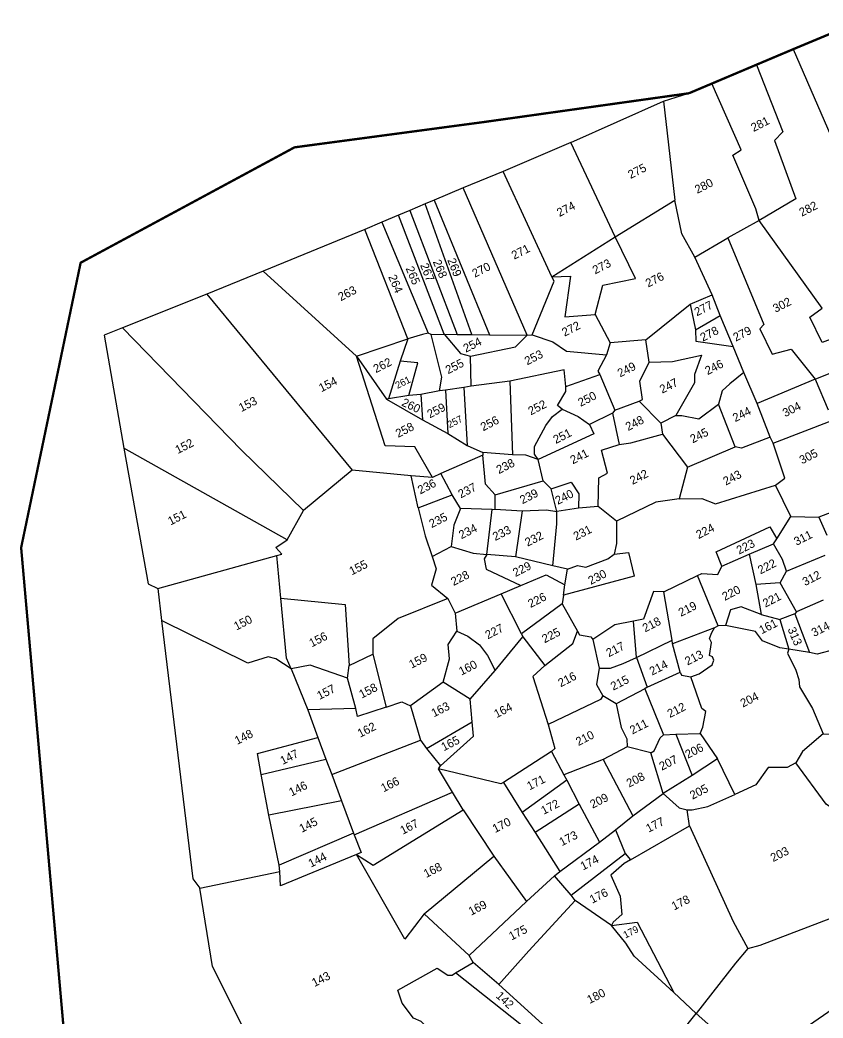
# Model space of a CAD drawing. Header units: metres. Extents: x 255511 to 258919, y 2204603 to 2207088.
# Drawn here: x 255510.6 to 255852.1, y 2205577.6 to 2206002 of the extents above; entities that cross this region are included whole.
import ezdxf

# ---------------------------------------------------------------- set-up
doc = ezdxf.new("R2010")
doc.units = ezdxf.units.M
doc.header["$MEASUREMENT"] = 0
for name, color, linetype in [('OFF', 1, 'Continuous'), ('POLY_PARCEL', 6, 'Continuous'), ('TEXT_PARCEL', 7, 'Continuous'), ('V_BOUND_LINE', 7, 'Continuous')]:
    doc.layers.add(name, color=color, linetype=linetype)
doc.styles.add('TEXT_MAP', font='', dxfattribs={"height": 1.8})
doc.styles.get('TEXT_MAP').set_extended_font_data('Kruti Dev 050')

msp = doc.modelspace()

# ---------------------------------------------------------------- linework, layer by layer
at = {"layer": 'OFF'}
msp.add_lwpolyline([(255784.32, 2205967.53), (255795.09, 2205970.82)], dxfattribs=at)
at = {"layer": 'POLY_PARCEL'}
for points in [[(255839.48, 2205989.57), (255864.43, 2205932.12)], [(255823.8, 2205982.95), (255834.98, 2205954.48), (255831.56, 2205950.79), (255840.57, 2205925.9), (255824.92, 2205916.73)], [(255824.92, 2205916.73), (255823.59, 2205921.67), (255813.82, 2205944.45), (255817.38, 2205946.8), (255804.77, 2205974.91)], [(255744.87, 2205949.9), (255784.32, 2205967.53)], [(255784.32, 2205967.53), (255789.14, 2205925.42)], [(255744.87, 2205949.9), (255716.1, 2205937.61)], [(255763.65, 2205909.84), (255744.87, 2205949.9)], [(255716.1, 2205937.61), (255699.01, 2205930.63)], [(255736.85, 2205892.81), (255716.1, 2205937.61)], [(255699.01, 2205930.63), (255686.79, 2205925.44)], [(255726.24, 2205867.91), (255699.01, 2205930.63)], [(255682.86, 2205923.77), (255676.39, 2205921.02)], [(255686.79, 2205925.44), (255682.86, 2205923.77)], [(255702.8, 2205868.25), (255682.86, 2205923.77)], [(255686.79, 2205925.44), (255710.3, 2205868.18)], [(255763.65, 2205909.84), (255789.14, 2205925.42)], [(255797.63, 2205901.08), (255792.1, 2205911.12), (255789.14, 2205925.42)], [(255671.57, 2205918.98), (255664.44, 2205915.95)], [(255676.39, 2205921.02), (255671.57, 2205918.98)], [(255690.96, 2205868.37), (255671.57, 2205918.98)], [(255676.39, 2205921.02), (255696.51, 2205868.28)], [(255664.44, 2205915.95), (255657.24, 2205912.89)], [(255664.44, 2205915.95), (255684.23, 2205868.83)], [(255824.92, 2205916.73), (255811.64, 2205909.33)], [(255868.41, 2205871.08), (255851.79, 2205864.87), (255846.5, 2205875.68), (255851.81, 2205879.46), (255824.92, 2205916.73)], [(255657.24, 2205912.89), (255614.04, 2205895.19)], [(255675.51, 2205866.43), (255657.24, 2205912.89)], [(255736.85, 2205892.81), (255763.65, 2205909.84)], [(255755.24, 2205876.71), (255758.46, 2205889.26), (255772.35, 2205892.13), (255763.65, 2205909.84)], [(255797.63, 2205901.08), (255811.64, 2205909.33)], [(255811.64, 2205909.33), (255827.01, 2205872.55), (255825.26, 2205870.68), (255830.55, 2205859.88), (255838.55, 2205862.01), (255848.85, 2205849.23)], [(255804.91, 2205885.15), (255797.63, 2205901.08)], [(255614.04, 2205895.19), (255590.04, 2205885.44)], [(255614.04, 2205895.19), (255653.77, 2205859.02)], [(255728.37, 2205868.05), (255737.73, 2205890.88), (255736.85, 2205892.81)], [(255736.85, 2205892.81), (255744.74, 2205893.07), (255742.28, 2205875.83), (255755.24, 2205876.71)], [(255590.04, 2205885.44), (255554.23, 2205871.07)], [(255590.04, 2205885.44), (255651.89, 2205810.54)], [(255795.6, 2205881.22), (255804.91, 2205885.15)], [(255808.42, 2205876.35), (255804.91, 2205885.15)], [(255776.76, 2205865.93), (255795.6, 2205881.22)], [(255795.6, 2205881.22), (255797.95, 2205870.3)], [(255755.24, 2205876.71), (255761.58, 2205864.69)], [(255797.95, 2205870.3), (255808.42, 2205876.35)], [(255813.86, 2205863.14), (255808.42, 2205876.35)], [(255554.23, 2205871.07), (255546.41, 2205867.95), (255554.69, 2205819.9)], [(255631.17, 2205793.46), (255604.84, 2205819.14), (255554.23, 2205871.07)], [(255684.23, 2205868.83), (255681.78, 2205868.33), (255675.51, 2205866.43)], [(255685.49, 2205868.28), (255684.23, 2205868.83)], [(255685.49, 2205868.28), (255690.96, 2205868.37)], [(255689.07, 2205844.29), (255689.97, 2205850.15), (255685.49, 2205868.28)], [(255690.96, 2205868.37), (255697.95, 2205860.25), (255702.22, 2205859.08)], [(255690.96, 2205868.37), (255696.51, 2205868.28)], [(255696.51, 2205868.28), (255702.8, 2205868.25)], [(255702.8, 2205868.25), (255710.3, 2205868.18)], [(255710.3, 2205868.18), (255726.24, 2205867.91)], [(255726.24, 2205867.91), (255728.37, 2205868.05)], [(255728.37, 2205868.05), (255737.26, 2205865.1), (255743.09, 2205861.24), (255759.97, 2205859.64)], [(255797.95, 2205870.3), (255798.08, 2205865.4), (255813.86, 2205863.14)], [(255653.77, 2205859.02), (255675.51, 2205866.43)], [(255675.51, 2205866.43), (255672.26, 2205856.89)], [(255702.22, 2205859.08), (255721.27, 2205863.07), (255726.24, 2205867.91)], [(255761.58, 2205864.69), (255759.97, 2205859.64)], [(255776.76, 2205865.93), (255761.58, 2205864.69)], [(255778.2, 2205856.53), (255776.76, 2205865.93)], [(255759.97, 2205859.64), (255756.4, 2205852.64), (255757.19, 2205851.31)], [(255818.38, 2205852.16), (255813.86, 2205863.14)], [(255653.77, 2205859.02), (255666.44, 2205840.75)], [(255686.06, 2205807.52), (255678.48, 2205820.53), (255665.85, 2205820.9), (255653.77, 2205859.02)], [(255672.26, 2205856.89), (255667.38, 2205840.9)], [(255675.9, 2205842.33), (255679.76, 2205856.18), (255672.26, 2205856.89)], [(255702.53, 2205846.3), (255702.22, 2205859.08)], [(255773.94, 2205839.87), (255775.31, 2205840.57), (255774.22, 2205848.44), (255778.2, 2205856.53)], [(255778.2, 2205856.53), (255788.06, 2205856.83), (255800.45, 2205859.48), (255797.49, 2205851.27), (255797.52, 2205847.68), (255789.49, 2205833.76)], [(255848.85, 2205849.23), (255872.55, 2205858.93)], [(255742.71, 2205846.2), (255742.02, 2205853.25), (255718.97, 2205848.41)], [(255742.71, 2205846.2), (255757.19, 2205851.31)], [(255757.19, 2205851.31), (255763.63, 2205836.13)], [(255818.38, 2205852.16), (255812.43, 2205847.29), (255809.18, 2205844.34), (255807.63, 2205838.68)], [(255824.08, 2205838.86), (255818.38, 2205852.16)], [(255718.97, 2205848.41), (255702.53, 2205846.3)], [(255718.97, 2205848.41), (255720.1, 2205817.1)], [(255848.85, 2205849.23), (255824.08, 2205838.86)], [(255848.85, 2205849.23), (255854.38, 2205836.26)], [(255681.07, 2205842.8), (255675.9, 2205842.33)], [(255689.07, 2205844.29), (255681.07, 2205842.8)], [(255681.07, 2205842.8), (255681.84, 2205831.96)], [(255691.52, 2205844.57), (255689.07, 2205844.29)], [(255699.39, 2205845.67), (255691.52, 2205844.57)], [(255691.52, 2205844.57), (255692.48, 2205826.16)], [(255702.53, 2205846.3), (255699.39, 2205845.67)], [(255699.39, 2205845.67), (255700.7, 2205821.06)], [(255741.14, 2205836.54), (255739.15, 2205838.12), (255742.72, 2205844.04), (255742.71, 2205846.2)], [(255667.38, 2205840.9), (255666.44, 2205840.75)], [(255666.44, 2205840.75), (255681.84, 2205831.96)], [(255675.9, 2205842.33), (255667.38, 2205840.9)], [(255763.63, 2205836.13), (255773.94, 2205839.87)], [(255773.94, 2205839.87), (255783.09, 2205830.6)], [(255789.49, 2205833.76), (255792.03, 2205833.86), (255799.36, 2205832.42), (255807.63, 2205838.68)], [(255814.82, 2205820.54), (255807.63, 2205838.68)], [(255829.68, 2205824.56), (255824.08, 2205838.86)], [(255730.97, 2205815.08), (255729.4, 2205817.38), (255729.37, 2205820.61), (255734.22, 2205829.56), (255737.12, 2205833.41), (255741.14, 2205836.54)], [(255741.14, 2205836.54), (255747.97, 2205833.33), (255752.78, 2205830.05)], [(255762.65, 2205834.87), (255752.78, 2205830.05)], [(255763.63, 2205836.13), (255762.65, 2205834.87)], [(255762.65, 2205834.87), (255765.4, 2205821.49)], [(255681.84, 2205831.96), (255692.48, 2205826.16)], [(255752.78, 2205830.05), (255754.62, 2205826.02), (255730.97, 2205815.08)], [(255789.49, 2205833.76), (255783.09, 2205830.6)], [(255783.09, 2205830.6), (255783.84, 2205825.82)], [(255830.99, 2205821.99), (255856.26, 2205831.84)], [(255692.48, 2205826.16), (255700.7, 2205821.06)], [(255765.4, 2205821.49), (255770.43, 2205822.22), (255783.84, 2205825.82)], [(255783.84, 2205825.82), (255794.54, 2205811.83)], [(255756.55, 2205795.16), (255756.76, 2205807.26), (255760.49, 2205809.27), (255757.96, 2205819.1), (255765.4, 2205821.49)], [(255829.68, 2205824.56), (255817.5, 2205819.96), (255814.82, 2205820.54)], [(255830.99, 2205821.99), (255829.68, 2205824.56)], [(255831.94, 2205804.22), (255835.83, 2205807.18), (255830.99, 2205821.99)], [(255624.28, 2205780.99), (255554.69, 2205819.9)], [(255554.69, 2205819.9), (255565.02, 2205762.31), (255569.22, 2205760.23)], [(255700.7, 2205821.06), (255707.47, 2205818.12)], [(255707.47, 2205818.12), (255707.44, 2205816.91)], [(255720.1, 2205817.1), (255707.47, 2205818.12)], [(255794.54, 2205811.83), (255814.82, 2205820.54)], [(255707.44, 2205816.91), (255689.53, 2205809.19)], [(255712.75, 2205800.05), (255708.58, 2205804.62), (255707.44, 2205816.91)], [(255730.97, 2205815.08), (255725.78, 2205816.98), (255720.1, 2205817.1)], [(255733.06, 2205806.1), (255730.97, 2205815.08)], [(255651.89, 2205810.54), (255631.17, 2205793.46)], [(255676.97, 2205808.21), (255651.89, 2205810.54)], [(255689.53, 2205809.19), (255686.06, 2205807.52)], [(255694.32, 2205800.15), (255689.53, 2205809.19)], [(255794.54, 2205811.83), (255790.94, 2205798.33)], [(255686.06, 2205807.52), (255676.97, 2205808.21)], [(255679.96, 2205794.51), (255676.97, 2205808.21)], [(255712.75, 2205800.05), (255733.06, 2205806.1)], [(255736.44, 2205802.64), (255733.06, 2205806.1)], [(255736.44, 2205802.64), (255744.95, 2205805.5), (255748.26, 2205800.49), (255748.07, 2205794.4)], [(255679.96, 2205794.51), (255694.32, 2205800.15)], [(255697.98, 2205794.25), (255694.32, 2205800.15)], [(255738.88, 2205792.98), (255736.44, 2205802.64)], [(255790.94, 2205798.33), (255800.58, 2205798.49), (255806.46, 2205796.3), (255831.94, 2205804.22)], [(255838.48, 2205790.84), (255831.94, 2205804.22)], [(255712.63, 2205793.94), (255712.75, 2205800.05)], [(255790.94, 2205798.33), (255781.04, 2205796.95), (255764.3, 2205788.85)], [(255624.28, 2205780.99), (255631.17, 2205793.46)], [(255679.96, 2205794.51), (255682.85, 2205782.69), (255685.93, 2205773.89)], [(255697.98, 2205794.25), (255695.06, 2205787.25), (255694.01, 2205778.07)], [(255711.38, 2205793.84), (255697.98, 2205794.25)], [(255709.13, 2205774.79), (255711.38, 2205793.84)], [(255711.38, 2205793.84), (255712.63, 2205793.94)], [(255712.63, 2205793.94), (255724.17, 2205793.34)], [(255724.17, 2205793.34), (255721.37, 2205773.68)], [(255724.17, 2205793.34), (255734.46, 2205793.73), (255738.88, 2205792.98)], [(255737.24, 2205769.9), (255738.92, 2205787.82), (255738.88, 2205792.98)], [(255748.07, 2205794.4), (255738.88, 2205792.98)], [(255756.55, 2205795.16), (255748.07, 2205794.4)], [(255764.3, 2205788.85), (255756.55, 2205795.16)], [(255858.92, 2205793.8), (255850.36, 2205790.59)], [(255764.3, 2205788.85), (255764.29, 2205779.34), (255763.26, 2205774.85)], [(255832.54, 2205781.42), (255838.48, 2205790.84)], [(255838.48, 2205790.84), (255850.36, 2205790.59)], [(255850.36, 2205790.59), (255853.69, 2205782.93)], [(255809.06, 2205769.77), (255806.69, 2205775.91), (255829.44, 2205786.43), (255832.54, 2205781.42)], [(255619.81, 2205774.28), (255622, 2205774.86), (255619.4, 2205777.63), (255624.28, 2205780.99)], [(255820.75, 2205774.85), (255831.01, 2205779.21)], [(255831.01, 2205779.21), (255832.54, 2205781.42)], [(255836.55, 2205767.61), (255834.93, 2205772.57), (255831.01, 2205779.21)], [(255685.93, 2205773.89), (255694.01, 2205778.07)], [(255694.01, 2205778.07), (255703.33, 2205775.27), (255709.13, 2205774.79)], [(255709.13, 2205774.79), (255708.02, 2205772.93), (255708.79, 2205768.46), (255723.57, 2205761.52)], [(255721.37, 2205773.68), (255709.13, 2205774.79)], [(255763.26, 2205774.85), (255769.37, 2205775.59), (255771.82, 2205765.49), (255741.77, 2205757.41)], [(255743.5, 2205768.44), (255747.66, 2205770.03), (255751.29, 2205769.28), (255760.61, 2205772.84), (255763.26, 2205774.85)], [(255809.06, 2205769.77), (255820.75, 2205774.85)], [(255820.75, 2205774.85), (255823.48, 2205762.04)], [(255569.22, 2205760.23), (255619.81, 2205774.28)], [(255621.58, 2205756.17), (255619.81, 2205774.28)], [(255685.93, 2205773.89), (255687.65, 2205768.61), (255685.59, 2205761.63), (255692.56, 2205756)], [(255737.24, 2205769.9), (255721.37, 2205773.68)], [(255836.55, 2205767.61), (255853.09, 2205774.4)], [(255743.5, 2205768.44), (255737.24, 2205769.9)], [(255742.34, 2205761.8), (255743.5, 2205768.44)], [(255798.79, 2205765.78), (255800.52, 2205766.6), (255807.32, 2205766.19), (255809.06, 2205769.77)], [(255833.85, 2205762.62), (255836.55, 2205767.61)], [(255723.57, 2205761.52), (255734.34, 2205766.04), (255742.34, 2205761.8)], [(255784.39, 2205758.89), (255798.79, 2205765.78)], [(255807.49, 2205744.45), (255798.79, 2205765.78)], [(255833.85, 2205762.62), (255823.48, 2205762.04)], [(255823.48, 2205762.04), (255825.88, 2205749.17)], [(255840.91, 2205750.37), (255833.85, 2205762.62)], [(255569.22, 2205760.23), (255570.74, 2205746.64)], [(255695.71, 2205749.83), (255715.19, 2205758.01)], [(255715.19, 2205758.01), (255723.57, 2205761.52)], [(255723.89, 2205740.95), (255715.19, 2205758.01)], [(255741.77, 2205757.41), (255742.34, 2205761.8)], [(255784.39, 2205758.89), (255779.96, 2205759.04), (255775.83, 2205747.21), (255771.53, 2205746.38)], [(255787.93, 2205738.24), (255784.39, 2205758.89)], [(255621.58, 2205756.17), (255648.87, 2205753.49), (255650.56, 2205727.57)], [(255625.94, 2205726.14), (255623.92, 2205730.58), (255621.58, 2205756.17)], [(255692.56, 2205756), (255671.49, 2205747.58), (255660.62, 2205738.8), (255660.67, 2205732.35)], [(255692.56, 2205756), (255695.71, 2205749.83)], [(255741.24, 2205753.79), (255723.89, 2205740.95)], [(255741.77, 2205757.41), (255741.24, 2205753.79)], [(255741.24, 2205753.79), (255747.7, 2205742.06)], [(255852.15, 2205755.24), (255840.91, 2205750.37)], [(255695.71, 2205749.83), (255696.41, 2205742.09)], [(255825.88, 2205749.17), (255817.36, 2205752.41), (255812.76, 2205751.15), (255810.67, 2205744.56)], [(255840.18, 2205749.46), (255833.69, 2205747.12)], [(255840.91, 2205750.37), (255840.18, 2205749.46)], [(255840.18, 2205749.46), (255846.37, 2205733.07)], [(255625.94, 2205726.14), (255619.32, 2205730.34), (255616.09, 2205731.18), (255607.49, 2205728.52), (255570.74, 2205746.64)], [(255570.74, 2205746.64), (255584.13, 2205636.82), (255587.09, 2205632.93)], [(255771.53, 2205746.38), (255763.53, 2205744.83), (255754.27, 2205738.62)], [(255772.85, 2205731), (255771.53, 2205746.38)], [(255825.88, 2205749.17), (255833.69, 2205747.12)], [(255833.69, 2205747.12), (255837.58, 2205734.41)], [(255690.59, 2205720.43), (255693.31, 2205730.35), (255692.71, 2205736.42), (255696.41, 2205742.09)], [(255696.41, 2205742.09), (255701.12, 2205740.06), (255705.97, 2205736.27), (255709.37, 2205731.74), (255712.69, 2205725.34)], [(255723.89, 2205740.95), (255724.47, 2205739.77)], [(255733.86, 2205727.49), (255745.77, 2205736.86), (255747.7, 2205742.06)], [(255747.7, 2205742.06), (255748.53, 2205740.55), (255753.4, 2205739.69), (255754.27, 2205738.62)], [(255805.9, 2205743.54), (255788.16, 2205736.76)], [(255795.86, 2205722.76), (255799.43, 2205724.04), (255805.04, 2205727.87), (255805.67, 2205729.81), (255805.15, 2205731.27), (255803.89, 2205731.82), (255804.67, 2205737.29), (255803.8, 2205739.01), (255804.85, 2205741.6), (255805.9, 2205743.54)], [(255807.49, 2205744.45), (255805.9, 2205743.54)], [(255810.67, 2205744.56), (255807.49, 2205744.45)], [(255837.58, 2205734.41), (255833.7, 2205735.03), (255826.35, 2205737.98), (255823.35, 2205741.96), (255810.67, 2205744.56)], [(255712.69, 2205725.34), (255724.47, 2205739.77)], [(255724.47, 2205739.77), (255733.86, 2205727.49)], [(255754.27, 2205738.62), (255756.9, 2205726.46)], [(255772.85, 2205731), (255787.93, 2205738.24)], [(255788.16, 2205736.76), (255787.93, 2205738.24)], [(255791.41, 2205724.7), (255788.16, 2205736.76)], [(255650.56, 2205727.57), (255660.67, 2205732.35)], [(255660.67, 2205732.35), (255666.35, 2205709.76)], [(255837.58, 2205734.41), (255837.03, 2205732.73), (255840.57, 2205725.57), (255841.85, 2205721.58), (255842.18, 2205718.4), (255847.63, 2205709.19), (255852.12, 2205698.47)], [(255846.37, 2205733.07), (255837.58, 2205734.41)], [(255864.61, 2205736.32), (255849.7, 2205732.28), (255846.37, 2205733.07)], [(255852.12, 2205698.47), (255869.74, 2205698.39), (255892.55, 2205711.53), (255896.78, 2205716.39), (255893.76, 2205722.52), (255910.1, 2205732.25)], [(255756.9, 2205726.46), (255761.77, 2205726.44), (255767.18, 2205728.33), (255772.85, 2205731)], [(255772.85, 2205731), (255777.29, 2205718.26)], [(255649.85, 2205722.19), (255633.94, 2205727.63), (255625.94, 2205726.14)], [(255625.94, 2205726.14), (255633.07, 2205708.67)], [(255649.85, 2205722.19), (255650.56, 2205727.57)], [(255702.09, 2205713.24), (255712.69, 2205725.34)], [(255733.86, 2205727.49), (255728.68, 2205722.8), (255735.16, 2205702.45)], [(255756.9, 2205726.46), (255755.71, 2205719.48), (255758.5, 2205714.63)], [(255777.29, 2205718.26), (255791.41, 2205724.7)], [(255791.41, 2205724.7), (255791.94, 2205723.46), (255795.86, 2205722.76)], [(255653.36, 2205709.21), (255649.85, 2205722.19)], [(255690.59, 2205720.43), (255676.6, 2205710.38)], [(255702.09, 2205713.24), (255690.59, 2205720.43)], [(255799.84, 2205698.6), (255801.06, 2205701.32), (255802.3, 2205708), (255800.57, 2205709.28), (255795.86, 2205722.76)], [(255776.35, 2205717.56), (255764.12, 2205711.22)], [(255777.29, 2205718.26), (255776.35, 2205717.56)], [(255776.35, 2205717.56), (255784.29, 2205698.12)], [(255666.35, 2205709.76), (255672.92, 2205712.14), (255676.6, 2205710.38)], [(255702.91, 2205703.58), (255702.09, 2205713.24)], [(255758.5, 2205714.63), (255757.43, 2205713.12), (255735.16, 2205702.45)], [(255764.12, 2205711.22), (255758.5, 2205714.63)], [(255764.12, 2205711.22), (255766.27, 2205701.24), (255768.64, 2205696.4), (255768.87, 2205692.96)], [(255653.36, 2205709.21), (255633.07, 2205708.67)], [(255633.07, 2205708.67), (255637.25, 2205696.95)], [(255666.35, 2205709.76), (255654.15, 2205705.91), (255653.36, 2205709.21)], [(255676.6, 2205710.38), (255680.97, 2205695.72)], [(255683.49, 2205692.25), (255702.91, 2205703.58)], [(255689.43, 2205684.86), (255703.42, 2205697.5), (255702.91, 2205703.58)], [(255735.16, 2205702.45), (255738.08, 2205692.28), (255736.71, 2205690.93)], [(255784.29, 2205698.12), (255789.51, 2205698.3)], [(255789.51, 2205698.3), (255799.84, 2205698.6)], [(255789.51, 2205698.3), (255796.48, 2205680.79)], [(255799.84, 2205698.6), (255807.24, 2205687.9)], [(255852.12, 2205698.47), (255843.37, 2205691.03), (255840.56, 2205686.15)], [(255613.17, 2205681.21), (255611.55, 2205690.11), (255637.25, 2205696.95)], [(255637.25, 2205696.95), (255640.68, 2205687.68)], [(255643.27, 2205681.12), (255680.97, 2205695.72)], [(255680.97, 2205695.72), (255683.49, 2205692.25)], [(255778.84, 2205690.37), (255780.34, 2205691.25), (255782.8, 2205696.82), (255784.29, 2205698.12)], [(255683.49, 2205692.25), (255689.43, 2205684.86)], [(255736.71, 2205690.93), (255716.27, 2205677.81)], [(255736.71, 2205690.93), (255741.87, 2205681.03)], [(255768.87, 2205692.96), (255758.66, 2205687.54)], [(255778.84, 2205690.37), (255768.87, 2205692.96)], [(255784.09, 2205673.07), (255778.84, 2205690.37)], [(255613.17, 2205681.21), (255640.68, 2205687.68)], [(255640.68, 2205687.68), (255643.27, 2205681.12)], [(255758.66, 2205687.54), (255741.87, 2205681.03)], [(255758.66, 2205687.54), (255771.29, 2205663.63)], [(255807.24, 2205687.9), (255796.48, 2205680.79)], [(255814.67, 2205672.68), (255807.24, 2205687.9)], [(255840.56, 2205686.15), (255836.92, 2205684.18), (255828.82, 2205684.15), (255823.58, 2205676.84), (255814.67, 2205672.68)], [(255860.32, 2205663.94), (255853.52, 2205668.57), (255840.56, 2205686.15)], [(255688.57, 2205683.56), (255689.43, 2205684.86)], [(255694.53, 2205673.68), (255688.57, 2205683.56)], [(255716.27, 2205677.81), (255715.07, 2205677.19), (255688.57, 2205683.56)], [(255616.35, 2205663.93), (255613.17, 2205681.21)], [(255643.27, 2205681.12), (255647.32, 2205670)], [(255716.27, 2205677.81), (255724.16, 2205665.09)], [(255743.14, 2205678.76), (255724.16, 2205665.09)], [(255741.87, 2205681.03), (255743.14, 2205678.76)], [(255743.14, 2205678.76), (255748.42, 2205668.6)], [(255796.48, 2205680.79), (255784.09, 2205673.07)], [(255652.72, 2205655.58), (255694.53, 2205673.68)], [(255699.08, 2205666.13), (255694.53, 2205673.68)], [(255771.29, 2205663.63), (255784.09, 2205673.07)], [(255784.09, 2205673.07), (255790.94, 2205667.06), (255794.31, 2205666.18)], [(255647.32, 2205670), (255616.35, 2205663.93)], [(255647.32, 2205670), (255652.46, 2205656.28)], [(255748.42, 2205668.6), (255729.73, 2205656.48)], [(255748.42, 2205668.6), (255757.11, 2205652.4)], [(255794.31, 2205666.18), (255796.51, 2205666.12), (255803.08, 2205667.63), (255814.67, 2205672.68)], [(255653.7, 2205647.2), (255660.8, 2205642.61), (255699.08, 2205666.13)], [(255699.08, 2205666.13), (255712.15, 2205646.44)], [(255724.16, 2205665.09), (255729.73, 2205656.48)], [(255795.27, 2205659.4), (255794.31, 2205666.18)], [(255620.86, 2205642.58), (255616.35, 2205663.93)], [(255763.84, 2205657.67), (255771.29, 2205663.63)], [(255652.46, 2205656.28), (255620.86, 2205642.58)], [(255652.46, 2205656.28), (255652.72, 2205655.58)], [(255729.73, 2205656.48), (255740.12, 2205639.98)], [(255757.11, 2205652.4), (255763.84, 2205657.67)], [(255763.84, 2205657.67), (255767.91, 2205647.57)], [(255770.22, 2205644.96), (255795.27, 2205659.4)], [(255795.27, 2205659.4), (255813.96, 2205618.71), (255820.08, 2205607.14)], [(255652.72, 2205655.58), (255655.62, 2205647.99), (255653.7, 2205647.2)], [(255740.12, 2205639.98), (255757.11, 2205652.4)], [(255745, 2205629.95), (255767.91, 2205647.57)], [(255767.91, 2205647.57), (255770.22, 2205644.96)], [(255653.7, 2205647.2), (255621.44, 2205633.8), (255621.09, 2205640)], [(255682.44, 2205622), (255674.25, 2205611.13), (255653.7, 2205647.2)], [(255682.44, 2205622), (255712.15, 2205646.44)], [(255712.15, 2205646.44), (255726.07, 2205627.18)], [(255770.22, 2205644.96), (255767.56, 2205643.39), (255761.91, 2205638.35), (255765.9, 2205629.47), (255766.56, 2205621.6), (255762.92, 2205618.34), (255762.11, 2205616.96)], [(255587.09, 2205632.93), (255621.09, 2205640)], [(255621.09, 2205640), (255620.86, 2205642.58)], [(255737.88, 2205638.17), (255740.12, 2205639.98)], [(255726.07, 2205627.18), (255737.88, 2205638.17)], [(255745, 2205629.95), (255737.88, 2205638.17)], [(255630.36, 2205524.31), (255592.5, 2205599.62), (255587.09, 2205632.93)], [(255820.08, 2205607.14), (255825.41, 2205608.56), (255858.39, 2205621.27), (255864.93, 2205633.68)], [(255701.57, 2205604.21), (255726.07, 2205627.18)], [(255746.7, 2205627.68), (255726.96, 2205606.17), (255714.23, 2205591.9)], [(255746.7, 2205627.68), (255745, 2205629.95)], [(255762.11, 2205616.96), (255746.7, 2205627.68)], [(255701.57, 2205604.21), (255682.44, 2205622)], [(255762.11, 2205616.96), (255773.13, 2205618.47), (255788.64, 2205588.47)], [(255788.64, 2205588.47), (255771.77, 2205603.95), (255768.2, 2205609.48), (255762.11, 2205616.96)], [(255836.24, 2205567.77), (255866.15, 2205588.34), (255869.23, 2205591.42), (255880.85, 2205591.95), (255883.86, 2205598.56), (255892.27, 2205596.9), (255937.2, 2205609.86)], [(255820.08, 2205607.14), (255814.91, 2205600.94), (255798.18, 2205579.51)], [(255695.81, 2205596.85), (255703.27, 2205601.3)], [(255703.27, 2205601.3), (255701.57, 2205604.21)], [(255714.23, 2205591.9), (255703.27, 2205601.3)], [(255691.26, 2205565.69), (255681.27, 2205576.15), (255677.95, 2205577.59), (255673.08, 2205583.96), (255671.35, 2205589.46), (255687.95, 2205598.89), (255692.5, 2205595.92), (255694.43, 2205595.93), (255695.81, 2205596.85)], [(255748.27, 2205560.98), (255723.91, 2205574.64), (255695.81, 2205596.85)], [(255714.23, 2205591.9), (255748.27, 2205560.98)], [(255788.64, 2205588.47), (255798.18, 2205579.51)], [(255791.01, 2205570.46), (255798.18, 2205579.51)], [(255798.18, 2205579.51), (255814.47, 2205565.09)]]:
    msp.add_lwpolyline(points, dxfattribs=at)
at = {"layer": 'V_BOUND_LINE', "const_width": 0.994}
for points in [[(255839.48, 2205989.57), (255868.1, 2206001.49)], [(255823.8, 2205982.95), (255839.48, 2205989.57)], [(255804.77, 2205974.91), (255823.8, 2205982.95)], [(255795.09, 2205970.82), (255804.77, 2205974.91)], [(255908.49, 2205303.11), (255844.79, 2205273.18), (255781.64, 2205320.7), (255738.35, 2205350.25), (255649.64, 2205412.49), (255563.56, 2205474.66), (255531.65, 2205544.69), (255511.06, 2205777.63), (255536.37, 2205898.77), (255627.33, 2205947.83), (255708.01, 2205958.61), (255795.09, 2205970.82)]]:
    msp.add_lwpolyline(points, dxfattribs=at)

# ---------------------------------------------------------------- texts
at = {"layer": 'TEXT_PARCEL', "style": 'TEXT_MAP'}
for s, height, rotation, p in [('281', 3.579, 27.0137, (255822.6, 2205954.34)), ('275', 3.579, 27.0137, (255770.29, 2205934.36)), ('280', 3.579, 27.0137, (255798.67, 2205928.03)), ('274', 3.579, 27.0137, (255740.02, 2205918.19)), ('282', 3.579, 27.0137, (255843.09, 2205918.31)), ('271', 3.579, 27.0137, (255720.76, 2205900.04)), ('267', 3.579, 291.9659, (255680.7, 2205897.76)), ('268', 3.579, 292.6931, (255686.09, 2205899.2)), ('269', 3.579, 291.6522, (255692.28, 2205899.89)), ('270', 3.579, 27.0137, (255704, 2205892.35)), ('273', 3.579, 27.0137, (255755.22, 2205893.77)), ('264', 3.579, 293.3184, (255667.13, 2205892.79)), ('265', 3.579, 293.1311, (255674.53, 2205896.36)), ('276', 3.579, 27.0137, (255777.76, 2205888.18)), ('263', 3.579, 27.0137, (255646.98, 2205882.38)), ('277', 3.579, 27.0137, (255798.51, 2205875.96)), ('302', 3.579, 27.0137, (255831.91, 2205877.46)), ('272', 3.579, 27.0137, (255742.18, 2205867.3)), ('278', 3.579, 27.0137, (255801, 2205865.15)), ('279', 3.579, 27.0137, (255814.99, 2205865.18)), ('254', 3.579, 27.0137, (255700.22, 2205860.47)), ('253', 3.579, 27.0137, (255726.3, 2205855.1)), ('262', 3.579, 27.0137, (255661.97, 2205851.78)), ('255', 3.579, 27.0137, (255692.66, 2205851.32)), ('249', 3.579, 27.0137, (255765.81, 2205849.96)), ('246', 3.579, 27.0137, (255803.04, 2205850.97)), ('154', 3.579, 27.0137, (255638.78, 2205843.67)), ('261', 2.983, 27.0137, (255671.12, 2205845.08)), ('247', 3.579, 27.0137, (255783.74, 2205843.07)), ('250', 3.579, 27.0137, (255749.03, 2205837.46)), ('153', 3.579, 27.0137, (255604.72, 2205835.25)), ('260', 3.579, 334.5194, (255672.57, 2205838.17)), ('259', 3.579, 27.0137, (255684.84, 2205832.54)), ('252', 3.579, 27.0137, (255727.8, 2205833.83)), ('304', 3.579, 27.0137, (255836.04, 2205833.06)), ('244', 3.579, 27.0137, (255814.81, 2205830.95)), ('258', 3.579, 27.0137, (255671.45, 2205824.3)), ('257', 2.983, 27.0137, (255693.27, 2205828.38)), ('256', 3.579, 27.0137, (255707.58, 2205827.08)), ('248', 3.579, 27.0137, (255769.21, 2205827.19)), ('251', 3.579, 27.0137, (255738.48, 2205821.68)), ('245', 3.579, 27.0137, (255796.69, 2205821.94)), ('152', 3.579, 27.0137, (255577.7, 2205817.38)), ('241', 3.579, 27.0137, (255745.71, 2205813.02)), ('305', 3.579, 27.0137, (255843.19, 2205813.01)), ('238', 3.579, 27.0137, (255714.28, 2205808.88)), ('242', 3.579, 27.0137, (255771.07, 2205804.29)), ('243', 3.579, 27.0137, (255810.73, 2205804.01)), ('236', 3.579, 27.0137, (255680.84, 2205800.25)), ('237', 3.579, 27.0137, (255698.02, 2205798.55)), ('239', 3.579, 27.0137, (255724.28, 2205796.05)), ('240', 3.579, 27.0137, (255739.31, 2205795.78)), ('151', 3.579, 27.0137, (255574.59, 2205787.03)), ('235', 3.579, 27.0137, (255685.67, 2205785.92)), ('234', 3.579, 27.0137, (255698.3, 2205781.15)), ('224', 3.579, 27.0137, (255799.23, 2205781.26)), ('233', 3.579, 27.0137, (255712.71, 2205780.44)), ('232', 3.579, 27.0137, (255726.45, 2205778.01)), ('231', 3.579, 27.0137, (255747.06, 2205780.62)), ('311', 3.579, 27.0137, (255840.86, 2205778.4)), ('223', 3.579, 27.0137, (255816.43, 2205774.65)), ('155', 3.579, 27.0137, (255651.7, 2205765.79)), ('229', 3.579, 27.0137, (255721.3, 2205765.11)), ('222', 3.579, 27.0137, (255825.5, 2205766.23)), ('228', 3.579, 27.0137, (255694.98, 2205761.32)), ('230', 3.579, 27.0137, (255753.34, 2205761.75)), ('312', 3.579, 27.0137, (255844.48, 2205761.25)), ('226', 3.579, 27.0137, (255727.75, 2205751.94)), ('220', 3.579, 27.0137, (255810.33, 2205754.98)), ('221', 3.579, 27.0137, (255827.6, 2205752.12)), ('219', 3.579, 27.0137, (255791.72, 2205748.19)), ('150', 3.579, 27.0137, (255602.63, 2205742.37)), ('227', 3.579, 27.0137, (255709.52, 2205738.61)), ('218', 3.579, 27.0137, (255776.45, 2205741.57)), ('161', 3.579, 27.0137, (255826.04, 2205740.76)), ('314', 3.579, 27.0137, (255848.31, 2205739.62)), ('156', 3.579, 27.0137, (255634.65, 2205735.21)), ('225', 3.579, 27.0137, (255733.7, 2205736.96)), ('313', 3.579, 293.1955, (255836.97, 2205742.95)), ('217', 3.579, 27.0137, (255761, 2205730.99)), ('159', 3.579, 27.0137, (255677.12, 2205726.14)), ('213', 3.579, 27.0137, (255794.48, 2205727.48)), ('160', 3.579, 27.0137, (255698.32, 2205723.19)), ('214', 3.579, 27.0137, (255779.42, 2205723.2)), ('216', 3.579, 27.0137, (255740.53, 2205718.23)), ('157', 3.579, 27.0137, (255637.99, 2205712.87)), ('158', 3.579, 27.0137, (255655.91, 2205713.43)), ('215', 3.579, 27.0137, (255762.89, 2205716.78)), ('204', 3.579, 27.0137, (255818.07, 2205709.62)), ('163', 3.579, 27.0137, (255686.63, 2205705.45)), ('164', 3.579, 27.0137, (255713.29, 2205705.1)), ('212', 3.579, 27.0137, (255787.01, 2205705.17)), ('162', 3.579, 27.0137, (255655.26, 2205696.81)), ('211', 3.579, 27.0137, (255771.04, 2205698.16)), ('148', 3.579, 27.0137, (255602.98, 2205693.75)), ('210', 3.579, 27.0137, (255748.07, 2205693.25)), ('165', 3.579, 27.0137, (255690.85, 2205691.03)), ('206', 3.579, 27.0137, (255794.58, 2205687.86)), ('147', 3.579, 27.0137, (255622.34, 2205685.23)), ('207', 3.579, 27.0137, (255783.56, 2205682.79)), ('208', 3.579, 27.0137, (255769.62, 2205675.59)), ('146', 3.579, 27.0137, (255626.08, 2205671.78)), ('166', 3.579, 27.0137, (255665.2, 2205673.57)), ('171', 3.579, 27.0137, (255727.29, 2205674.42)), ('205', 3.579, 27.0137, (255796.59, 2205670.46)), ('209', 3.579, 27.0137, (255754.13, 2205666.64)), ('172', 3.579, 27.0137, (255733.29, 2205664.02)), ('145', 3.579, 27.0137, (255630.44, 2205656.37)), ('167', 3.579, 27.0137, (255673.37, 2205655.57)), ('170', 3.579, 27.0137, (255712.66, 2205656.28)), ('177', 3.579, 27.0137, (255777.91, 2205656.4)), ('173', 3.579, 27.0137, (255741.04, 2205650.66)), ('144', 3.579, 27.0137, (255634.32, 2205641.53)), ('203', 3.579, 27.0137, (255830.88, 2205643.91)), ('168', 3.579, 27.0137, (255683.35, 2205637.15)), ('174', 3.579, 27.0137, (255750.05, 2205640.35)), ('176', 3.579, 27.0137, (255753.97, 2205626.21)), ('169', 3.579, 27.0137, (255702.43, 2205621.13)), ('178', 3.579, 27.0137, (255788.79, 2205623.34)), ('175', 3.579, 27.0137, (255719.61, 2205610.58)), ('179', 2.983, 27.0137, (255768.07, 2205611.41)), ('143', 3.579, 27.0137, (255635.83, 2205590.8)), ('142', 3.579, 317.0164, (255712.71, 2205586.71)), ('180', 3.579, 27.0137, (255752.86, 2205583.59))]:
    msp.add_text(s, height=height, rotation=rotation, dxfattribs=at).set_placement(p)

doc.saveas('drawing.dxf')
